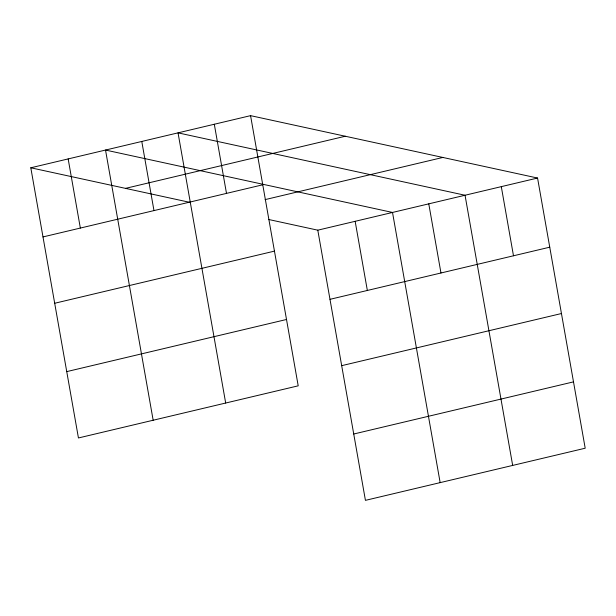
<?xml version="1.0" encoding="UTF-8"?>
<svg xmlns="http://www.w3.org/2000/svg" width="616" height="616" viewBox="0 0 616 616"><rect width="100%" height="100%" fill="white"/><g stroke="black" fill="none" stroke-linecap="round" stroke-linejoin="round"><path stroke-width="0.92" d="M250.566 115.646L298.206 385.824L78.44 437.961L30.8 167.783L250.566 115.646L537.56 178.039L585.2 448.217L365.434 500.354L317.794 230.176L268.584 219.481M125.51 188.373L345.276 136.236M42.989 236.929L262.755 184.792M265.119 199.615L442.85 157.45M317.794 230.176L537.56 178.039M54.693 303.264L274.451 251.128M329.991 299.322L549.749 247.185M66.744 371.617L286.509 319.481M341.688 365.665L561.453 313.529M353.738 434.01L573.504 381.874M30.8 167.783L189.659 202.317M501.301 186.648L513.49 255.786M512.674 465.419L465.042 195.249L178.039 132.856L225.679 403.026M428.775 203.85L440.971 272.996M440.155 482.628L392.515 212.451L105.521 150.058L153.161 420.228M355.155 221.313L367.352 290.459M214.306 124.247L226.495 193.393M141.78 141.457L153.977 210.595M68.16 158.92L80.349 228.066"/></g></svg>
